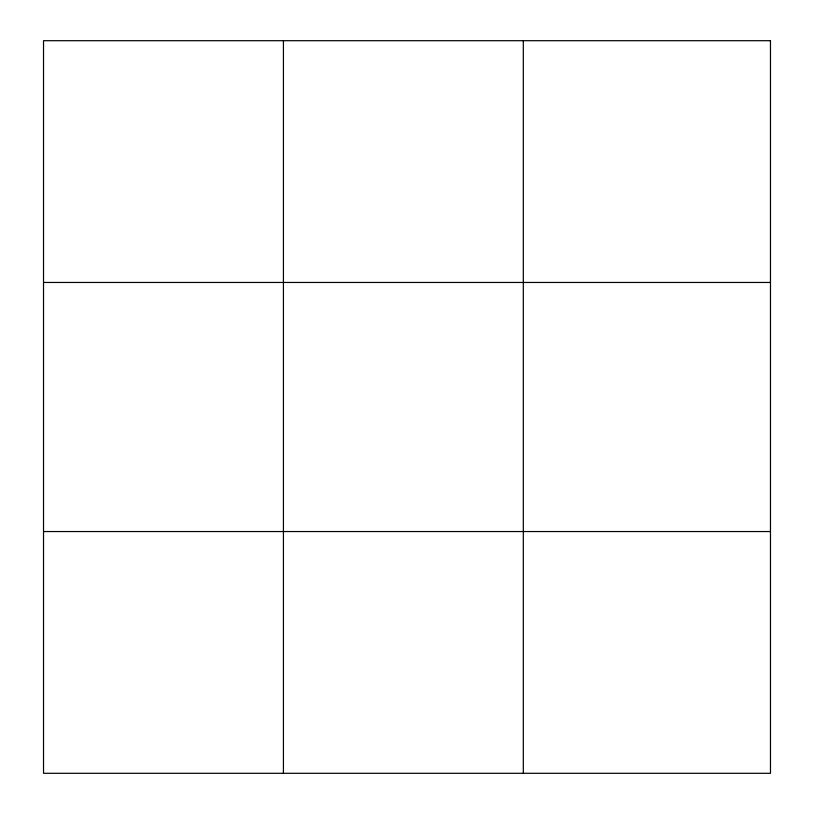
<?xml version="1.0" encoding="UTF-8"?>
<svg xmlns="http://www.w3.org/2000/svg" width="814" height="814" viewBox="0 0 814 814"><rect width="100%" height="100%" fill="white"/><g stroke="black" fill="none" stroke-linecap="round" stroke-linejoin="round"><path stroke-width="1.22" d="M523.31 773.3L523.31 40.7M43.529 282.458L770.471 282.458M43.529 531.542L770.471 531.542M283.425 40.7L283.425 773.3M770.471 40.7L770.471 773.3L43.529 773.3L43.529 40.7L770.471 40.7"/></g></svg>
